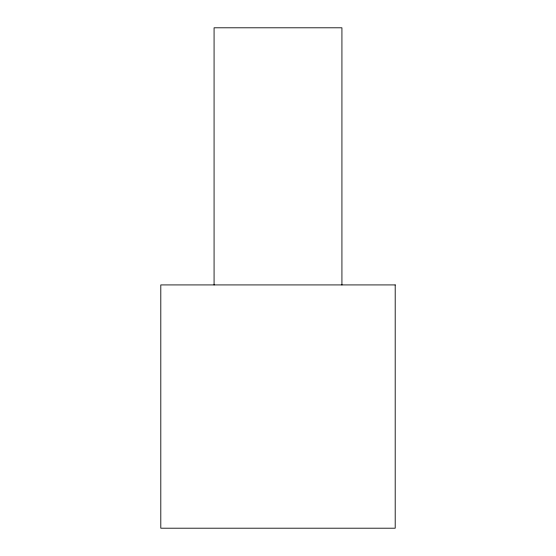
<?xml version="1.0" encoding="UTF-8"?>
<svg xmlns="http://www.w3.org/2000/svg" width="556" height="556" viewBox="0 0 556 556"><rect width="100%" height="100%" fill="white"/><g stroke="black" fill="none" stroke-linecap="round" stroke-linejoin="round"><path stroke-width="0.83" d="M341.926 284.922L341.926 27.8L214.074 27.8L214.074 284.922M395.198 284.922L160.802 284.922L160.802 528.2L395.198 528.2L395.198 284.922"/></g></svg>
